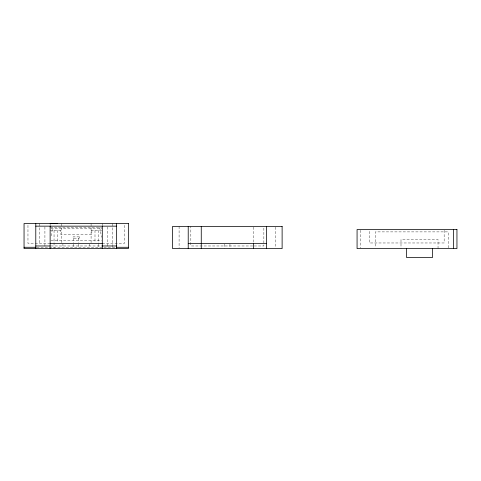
<?xml version="1.0" encoding="UTF-8"?>
<svg xmlns="http://www.w3.org/2000/svg" width="481" height="481" viewBox="0 0 481 481"><rect width="100%" height="100%" fill="white"/><g stroke="black" fill="none" stroke-linecap="round" stroke-linejoin="round"><path stroke-width="0.36" stroke-dasharray="2.4 1.8" d="M51.094 235.858L52.742 227.459M50.132 227.459L101.647 227.459M50.878 228.764L102.279 228.764M50.132 230.327L61.346 230.327M91.083 230.327L101.647 230.327M50.878 240.759L101.551 240.759M50.132 243.368L27.964 243.368L27.964 223.545M102.297 243.368L124.465 243.368L124.465 223.545M50.878 245.977L102.297 245.977M252.681 245.977L190.831 245.977L190.831 226.413M254.172 245.977L263.859 245.977L263.859 226.413M36.742 247.282L115.897 247.282M99.687 227.459L101.611 237.259M448.328 247.859L448.328 231.89L375.294 231.89L375.294 247.859M444.155 230.291L444.155 242.971L369.444 242.971L369.444 230.291M438.035 248.587L438.035 239.508L400.998 239.508L400.998 248.587M360.443 230.279L360.443 247.853M275.601 227.152L275.601 247.847M253.427 227.152L253.427 242.634M229.954 244.114L229.954 248.587M224.735 244.114L224.735 248.587M179.094 226.413L179.094 247.847M112.728 223.545L112.728 247.835M107.516 226.9L107.516 248.587M102.297 223.545L102.297 225.751M98.383 230.327L98.383 243.596M98.383 244.204L98.383 248.587M94.991 230.327L94.991 242.646M91.865 230.327L91.865 234.241L60.564 234.241L60.564 230.327M91.083 223.545L91.083 242.634M89.514 244.023L89.514 245.977M78.824 238.155L78.824 242.622M78.824 244.114L78.824 248.587M73.605 238.155L73.605 242.622M73.605 244.114L73.605 248.587M62.915 244.023L62.915 245.977M61.346 223.563L61.346 242.646M57.437 230.327L57.437 242.646M54.046 230.327L54.046 242.123M54.046 242.743L54.046 248.587M50.132 224.2L50.132 225.751M44.913 226.9L44.913 247.835M39.701 223.545L39.701 243.368M79.347 236.874L73.088 236.874L73.088 238.155L79.347 238.155L79.347 236.874"/><path stroke-width="0.72" d="M35.786 226.154L116.642 226.154M50.132 243.368L102.297 243.368M188.221 243.368L266.468 243.368M35.786 245.977L50.132 245.977M102.297 245.977L116.642 245.977M24.05 247.282L35.997 247.282M116.642 247.282L128.379 247.282M50.132 223.545L57.437 223.563M453.577 229.545L453.577 248.587M432.563 248.587L432.563 257.455L406.493 257.455L406.493 248.587M266.468 226.413L266.468 248.587M253.427 243.368L253.427 248.587M201.262 226.413L201.262 248.587M188.221 226.413L188.221 248.587M116.642 223.545L116.642 248.587M102.297 226.154L102.297 248.587M50.132 226.154L50.132 248.587M35.786 223.545L35.786 248.587M128.379 223.545L24.05 223.545L24.05 248.587L128.379 248.587L128.379 223.545M282.119 226.413L172.571 226.413L172.571 248.587L282.119 248.587L282.119 226.413M456.95 229.545L357.07 229.545L357.07 248.587L456.95 248.587L456.95 229.545"/></g></svg>
